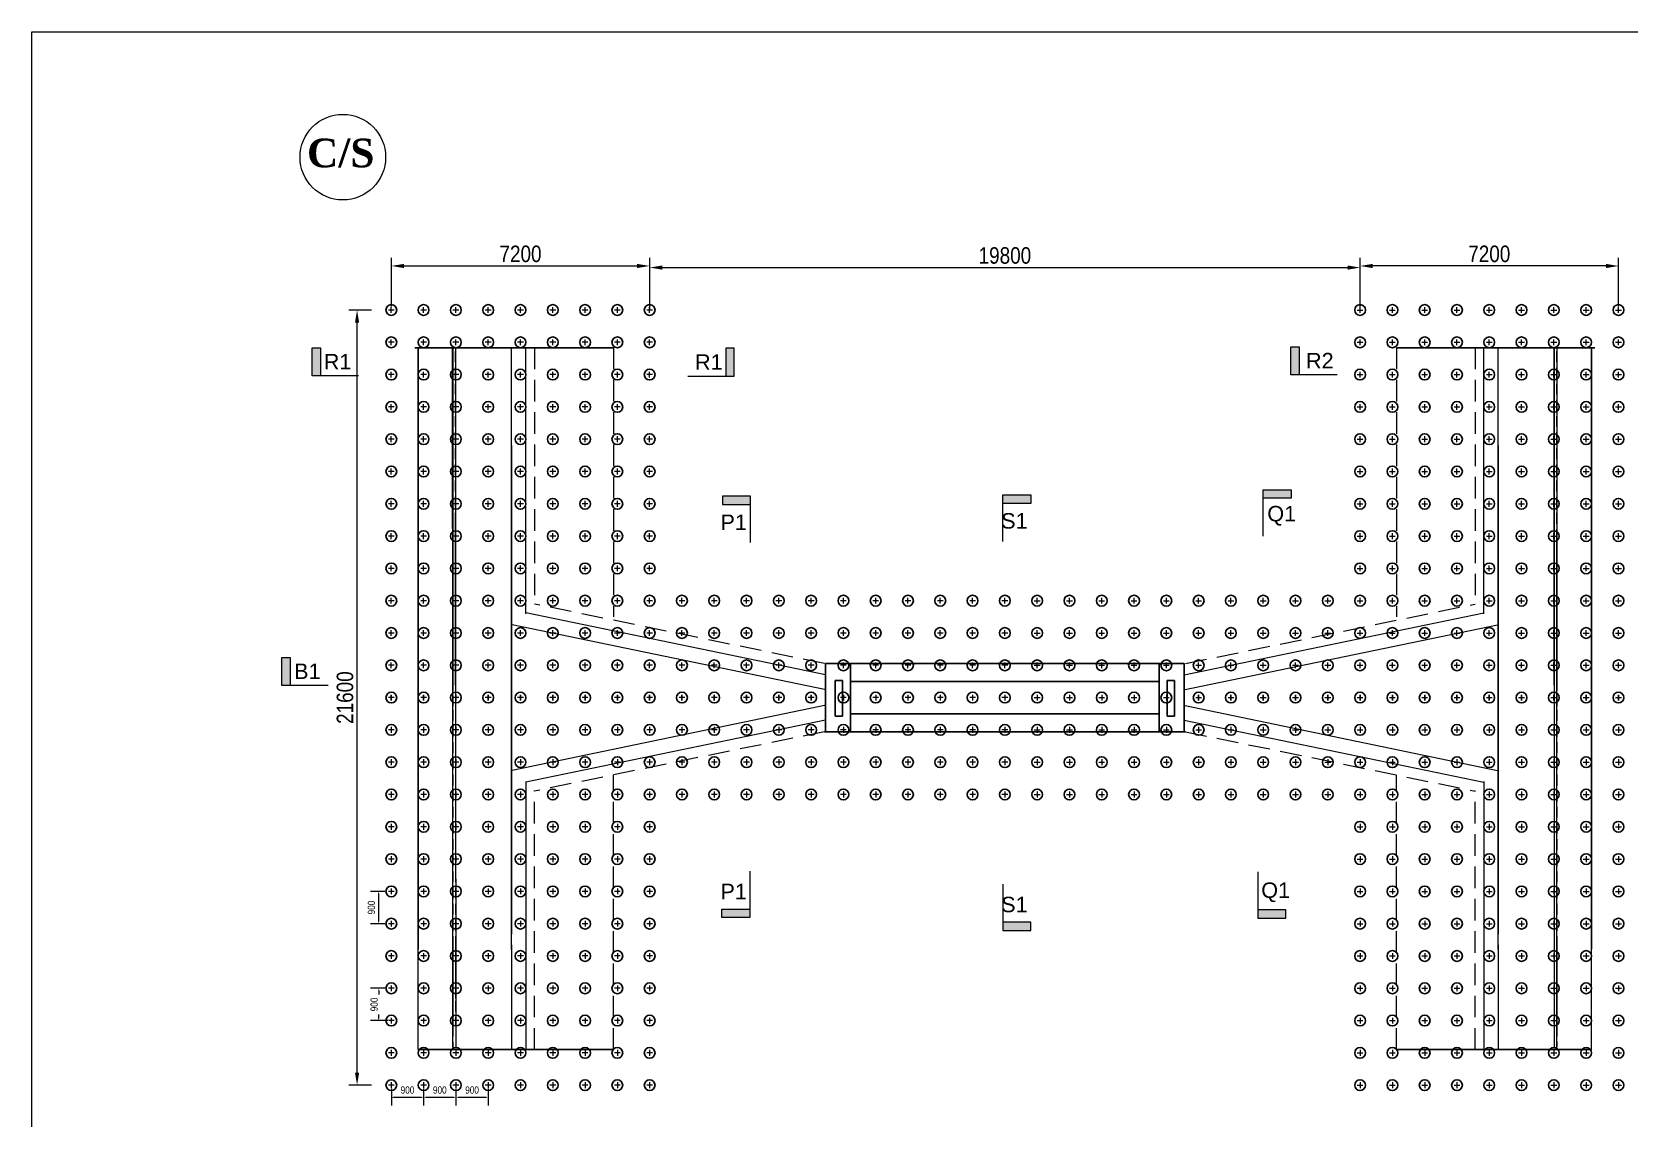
# Model space of a CAD drawing. Header units: inches. Extents: x -1277702 to 350617, y -622745 to 1282697.
# Drawn here: x -624395 to -579883, y 907824 to 938088 of the extents above; entities that cross this region are included whole.
import ezdxf

# ---------------------------------------------------------------- set-up
doc = ezdxf.new("R2010")
doc.units = ezdxf.units.IN
doc.header["$LTSCALE"] = 600
doc.header["$MEASUREMENT"] = 0
doc.linetypes.add('DASHED', pattern=[0.75, 0.5, -0.25])
doc.linetypes.add('DASHED2', pattern=[0.375, 0.25, -0.125])
for name, color, linetype, lineweight in [('DIM', 140, 'Continuous', 15), ('DIMENSION', 3, 'Continuous', 15), ('LINE', 7, 'Continuous', 20), ('line2', 3, 'Continuous', 30), ('slop', 8, 'Continuous', 9)]:
    doc.layers.add(name, color=color, linetype=linetype, lineweight=lineweight)
doc.layers.add('P1', color=7, linetype='Continuous')
doc.styles.add('1-2', font='arial.ttf')
doc.styles.add('dimText', font='ARIALN.TTF')
doc.dimstyles.new('dim_230', dxfattribs={"dimtxt": 460, "dimasz": 460, "dimexe": 230, "dimexo": 100, "dimgap": 100, "dimtad": 1, "dimdec": 0, "dimzin": 0, "dimdsep": 46, "dimtxsty": 'dimText', "dimcen": 0.09, "dimclrd": 256, "dimclre": 256, "dimclrt": 7, "dimadec": 0, "dimazin": 0, "dimtfac": 1, "dimtdec": 0, "dimtofl": 0, "dimtmove": 0, "dimatfit": 3, "dimfxl": 1, "dimtolj": 1, "dimtzin": 0, "dimlwd": -1, "dimlwe": -1, "dimarcsym": 0})

# ---------------------------------------------------------------- blocks, each defined once
blk = doc.blocks.new('K')
at = {"layer": 'DIM', "ltscale": 50}
for points in [[(311304, -378343), (311142, -378343)], [(311223, -378424), (311223, -378262)]]:
    blk.add_lwpolyline(points, dxfattribs=at)
at = {"layer": 'P1', "ltscale": 50}
blk.add_circle((311223, -378343), 150, dxfattribs=at)
blk = doc.blocks.new('*D41')
at = {"layer": 'DEFPOINTS', "color": 0, "ltscale": 500}
for p in [(-614379, 908740), (-613479, 908740), (-613479, 908402)]:
    blk.add_point(p, dxfattribs=at)
at = {"layer": 'DIM', "ltscale": 500}
for p, q in [((-614379, 908640), (-614379, 908172)), ((-613479, 908640), (-613479, 908172))]:
    blk.add_line(p, q, dxfattribs=at)
at = {"layer": 'DIM', "color": 7, "ltscale": 500}
blk.add_line((-614319, 908402), (-613539, 908402), dxfattribs=at)
for points in [[(-614319, 908412), (-614319, 908392), (-614379, 908402)], [(-613539, 908412), (-613539, 908392), (-613479, 908402)]]:
    blk.add_solid(points, dxfattribs=at)
at = {"layer": 'DIM', "color": 7, "ltscale": 500, "insert": (-613929, 908604), "char_height": 200, "attachment_point": 5, "style": 'dimText'}
blk.add_mtext('\\A1;900', dxfattribs=at)
blk = doc.blocks.new('*D42')
at = {"layer": 'DEFPOINTS', "color": 0, "ltscale": 500}
for p in [(-613479, 908740), (-612579, 908740), (-612579, 908402)]:
    blk.add_point(p, dxfattribs=at)
at = {"layer": 'DIM', "ltscale": 500}
for p, q in [((-613479, 908640), (-613479, 908172)), ((-612579, 908640), (-612579, 908172))]:
    blk.add_line(p, q, dxfattribs=at)
at = {"layer": 'DIM', "color": 7, "ltscale": 500}
blk.add_line((-613419, 908402), (-612639, 908402), dxfattribs=at)
for points in [[(-613419, 908412), (-613419, 908392), (-613479, 908402)], [(-612639, 908412), (-612639, 908392), (-612579, 908402)]]:
    blk.add_solid(points, dxfattribs=at)
at = {"layer": 'DIM', "color": 7, "ltscale": 500, "insert": (-613029, 908604), "char_height": 200, "attachment_point": 5, "style": 'dimText'}
blk.add_mtext('\\A1;900', dxfattribs=at)
blk = doc.blocks.new('*D43')
at = {"layer": 'DEFPOINTS', "color": 0, "ltscale": 500}
for p in [(-612579, 908740), (-611679, 908740), (-611679, 908402)]:
    blk.add_point(p, dxfattribs=at)
at = {"layer": 'DIM', "ltscale": 500}
for p, q in [((-612579, 908640), (-612579, 908172)), ((-611679, 908640), (-611679, 908172))]:
    blk.add_line(p, q, dxfattribs=at)
at = {"layer": 'DIM', "color": 7, "ltscale": 500}
blk.add_line((-612519, 908402), (-611739, 908402), dxfattribs=at)
for points in [[(-612519, 908412), (-612519, 908392), (-612579, 908402)], [(-611739, 908412), (-611739, 908392), (-611679, 908402)]]:
    blk.add_solid(points, dxfattribs=at)
at = {"layer": 'DIM', "color": 7, "ltscale": 500, "insert": (-612129, 908604), "char_height": 200, "attachment_point": 5, "style": 'dimText'}
blk.add_mtext('\\A1;900', dxfattribs=at)
blk = doc.blocks.new('*D44')
at = {"layer": 'DEFPOINTS', "color": 0, "ltscale": 500}
for p in [(-614731, 911440), (-614460, 911440), (-614379, 910540)]:
    blk.add_point(p, dxfattribs=at)
at = {"layer": 'DIM', "ltscale": 500}
for p, q in [((-614560, 911440), (-614961, 911440)), ((-614479, 910540), (-614961, 910540))]:
    blk.add_line(p, q, dxfattribs=at)
at = {"layer": 'DIM', "color": 7, "ltscale": 500}
for p, q in [((-614731, 911380), (-614731, 911271)), ((-614731, 910600), (-614731, 910709))]:
    blk.add_line(p, q, dxfattribs=at)
for points in [[(-614741, 911380), (-614721, 911380), (-614731, 911440)], [(-614741, 910600), (-614721, 910600), (-614731, 910540)]]:
    blk.add_solid(points, dxfattribs=at)
at = {"layer": 'DIM', "color": 7, "ltscale": 500, "insert": (-614857, 910990), "char_height": 200, "attachment_point": 5, "rotation": 90, "style": 'dimText'}
blk.add_mtext('\\A1;900', dxfattribs=at)
blk = doc.blocks.new('*D45')
at = {"layer": 'DEFPOINTS', "color": 0, "ltscale": 500}
for p in [(-614731, 914140), (-614460, 914140), (-614460, 913240)]:
    blk.add_point(p, dxfattribs=at)
at = {"layer": 'DIM', "ltscale": 500}
for p, q in [((-614560, 914140), (-614961, 914140)), ((-614560, 913240), (-614961, 913240))]:
    blk.add_line(p, q, dxfattribs=at)
at = {"layer": 'DIM', "color": 7, "ltscale": 500}
blk.add_line((-614731, 913300), (-614731, 914080), dxfattribs=at)
for points in [[(-614741, 914080), (-614721, 914080), (-614731, 914140)], [(-614741, 913300), (-614721, 913300), (-614731, 913240)]]:
    blk.add_solid(points, dxfattribs=at)
at = {"layer": 'DIM', "color": 7, "ltscale": 500, "insert": (-614934, 913690), "char_height": 200, "attachment_point": 5, "rotation": 90, "style": 'dimText'}
blk.add_mtext('\\A1;900', dxfattribs=at)
blk = doc.blocks.new('*D46')
at = {"layer": 'DEFPOINTS', "color": 0, "ltscale": 500}
for p in [(-607179, 931567), (-614379, 930340), (-607179, 930259)]:
    blk.add_point(p, dxfattribs=at)
at = {"layer": 'DIM', "ltscale": 500}
for p, q in [((-614379, 930440), (-614379, 931797)), ((-607179, 930359), (-607179, 931797)), ((-614029, 931567), (-607529, 931567))]:
    blk.add_line(p, q, dxfattribs=at)
for points in [[(-614029, 931625), (-614029, 931509), (-614379, 931567)], [(-607529, 931625), (-607529, 931509), (-607179, 931567)]]:
    blk.add_solid(points, dxfattribs=at)
at = {"layer": 'DIM', "color": 7, "ltscale": 500, "insert": (-610779, 931902), "char_height": 460, "attachment_point": 5, "style": 'dimText'}
blk.add_mtext('\\A1;7200', dxfattribs=at)
blk = doc.blocks.new('*D47')
at = {"layer": 'DEFPOINTS', "color": 0, "ltscale": 500}
for p in [(-587379, 931522), (-607179, 930943), (-587379, 930259)]:
    blk.add_point(p, dxfattribs=at)
at = {"layer": 'DIM', "ltscale": 500}
for p, q in [((-607179, 931043), (-607179, 931752)), ((-587379, 930359), (-587379, 931752)), ((-606829, 931522), (-587729, 931522))]:
    blk.add_line(p, q, dxfattribs=at)
for points in [[(-606829, 931581), (-606829, 931464), (-607179, 931522)], [(-587729, 931581), (-587729, 931464), (-587379, 931522)]]:
    blk.add_solid(points, dxfattribs=at)
at = {"layer": 'DIM', "color": 7, "ltscale": 500, "insert": (-597279, 931857), "char_height": 460, "attachment_point": 5, "style": 'dimText'}
blk.add_mtext('\\A1;19800', dxfattribs=at)
blk = doc.blocks.new('*D48')
at = {"layer": 'DEFPOINTS', "color": 0, "ltscale": 500}
for p in [(-587379, 931567), (-580179, 930340), (-587379, 930259)]:
    blk.add_point(p, dxfattribs=at)
at = {"layer": 'DIM', "ltscale": 500}
for p, q in [((-587379, 930359), (-587379, 931797)), ((-580179, 930440), (-580179, 931797)), ((-580529, 931567), (-587029, 931567))]:
    blk.add_line(p, q, dxfattribs=at)
for points in [[(-587029, 931625), (-587029, 931509), (-587379, 931567)], [(-580529, 931625), (-580529, 931509), (-580179, 931567)]]:
    blk.add_solid(points, dxfattribs=at)
at = {"layer": 'DIM', "color": 7, "ltscale": 500, "insert": (-583779, 931902), "char_height": 460, "attachment_point": 5, "style": 'dimText'}
blk.add_mtext('\\A1;7200', dxfattribs=at)
blk = doc.blocks.new('*D49')
at = {"layer": 'DEFPOINTS', "color": 0, "ltscale": 500}
for p in [(-615334, 930340), (-614834, 930340), (-614834, 908740)]:
    blk.add_point(p, dxfattribs=at)
at = {"layer": 'DIM', "ltscale": 500}
for p, q in [((-614934, 930340), (-615564, 930340)), ((-615334, 909090), (-615334, 929990)), ((-614934, 908740), (-615564, 908740))]:
    blk.add_line(p, q, dxfattribs=at)
for points in [[(-615392, 929990), (-615276, 929990), (-615334, 930340)], [(-615392, 909090), (-615276, 909090), (-615334, 908740)]]:
    blk.add_solid(points, dxfattribs=at)
at = {"layer": 'DIM', "color": 7, "ltscale": 500, "insert": (-615669, 919540), "char_height": 460, "attachment_point": 5, "rotation": 90, "style": 'dimText'}
blk.add_mtext('\\A1;21600', dxfattribs=at)
blk = doc.blocks.new('T')
at = {"layer": 'DIM'}
h = blk.add_hatch(color=6, dxfattribs=at)
h.dxf.hatch_style = 1
h.paths.add_polyline_path([(-137, 0), (157, 0), (157, 975), (-137, 975)])
at = {"layer": 'DIMENSION', "color": 0, "lineweight": 13, "ltscale": 2}
for p, q in [((-137, 0), (-137, 975)), ((-137, 975), (157, 975)), ((157, 975), (157, 0)), ((1481, 0), (-137, 0))]:
    blk.add_line(p, q, dxfattribs=at)

msp = doc.modelspace()

# ---------------------------------------------------------------- linework, layer by layer
at = {"color": 7}
for p, q in [((-611029.3614, 929289.81095), (-613724.62479, 929289.81095)), ((-613629.12162, 929289.81095), (-613629.12162, 917626.64957)), ((-613629.12162, 929289.81095), (-613629.12162, 917626.64957)), ((-611029.90436, 929289.81095), (-608190.03837, 929289.81095)), ((-583529.06387, 929289.81095), (-586368.92987, 929289.81095)), ((-583529.06387, 929289.81095), (-586368.92987, 929289.81095)), ((-583529.60683, 929289.81095), (-580834.34345, 929289.81095)), ((-583529.60683, 929289.81095), (-580834.34345, 929289.81095)), ((-580929.84662, 929289.81095), (-580929.84662, 917626.64957)), ((-580929.84662, 929289.81095), (-580929.84662, 917626.64957)), ((-613629.12162, 912527.33332), (-613629.12162, 921452.96298)), ((-580929.84662, 912527.33332), (-580929.84662, 921452.96298)), ((-601579.48412, 920489.80628), (-602279.48412, 920489.80628)), ((-601579.48412, 920489.80628), (-592979.48412, 920489.80628)), ((-601579.48412, 920489.80628), (-601579.48412, 918589.80628)), ((-592979.48412, 920489.80628), (-592979.48412, 918589.80628)), ((-592979.48412, 920489.80628), (-592279.48412, 920489.80628)), ((-601579.48412, 919989.80628), (-592979.48412, 919989.80628)), ((-601579.48412, 919089.80628), (-592979.48412, 919089.80628)), ((-601579.48412, 918589.80628), (-602309.25966, 918589.80628)), ((-601579.48412, 918589.80628), (-592979.48412, 918589.80628)), ((-592979.48412, 918589.80628), (-592249.70858, 918589.80628)), ((-613629.12162, 909731.68714), (-608216.98957, 909731.68714)), ((-580929.84662, 909731.68714), (-586341.97867, 909731.68714))]:
    msp.add_line(p, q, dxfattribs=at)
at = {"color": 0}
for p, q in [((-602279.48412, 920489.80628), (-602279.48412, 919194.8881)), ((-592279.48412, 920489.80628), (-592279.48412, 919194.8881)), ((-602279.48412, 919194.8881), (-602279.48412, 918589.80628)), ((-592279.48412, 919194.8881), (-592279.48412, 918589.80628)), ((-602279.48412, 918589.80628), (-601579.48412, 918589.80628)), ((-592279.48412, 918589.80628), (-592979.48412, 918589.80628))]:
    msp.add_line(p, q, dxfattribs=at)
at = {"color": 7}
for points in [[(-602005.38586, 919025.14342), (-601805.38586, 919025.14342), (-601805.38586, 920015.23236), (-602005.38586, 920015.23236)], [(-592553.58238, 919025.14342), (-592753.58238, 919025.14342), (-592753.58238, 920015.23236), (-592553.58238, 920015.23236)]]:
    msp.add_lwpolyline(points, close=True, dxfattribs=at)
at = {"layer": 'LINE', "linetype": 'DASHED', "ltscale": 5}
for p, q in [((-613629.12162, 929289.81095), (-613629.12162, 921489.80628)), ((-580929.84662, 929289.81095), (-580929.84662, 921489.80628))]:
    msp.add_line(p, q, dxfattribs=at)
at = {"layer": 'LINE', "linetype": 'DASHED2', "ltscale": 2}
for p, q in [((-612666.52752, 919884.72445), (-612666.52752, 929289.81095)), ((-612666.52752, 919884.72445), (-612666.52752, 929289.81095)), ((-612586.52752, 919884.72445), (-612586.52752, 929289.81095)), ((-612586.52752, 919884.72445), (-612586.52752, 929289.81095)), ((-581972.44072, 919884.72445), (-581972.44072, 929289.81095)), ((-581972.44072, 919884.72445), (-581972.44072, 929289.81095)), ((-581892.44072, 919884.72445), (-581892.44072, 929289.81095)), ((-581892.44072, 919884.72445), (-581892.44072, 929289.81095)), ((-612666.52752, 927689.80628), (-612666.52752, 919194.8881)), ((-612586.52752, 927689.80628), (-612586.52752, 919194.8881)), ((-581972.44072, 927689.80628), (-581972.44072, 919194.8881)), ((-581972.44072, 927689.80628), (-581972.44072, 919194.8881)), ((-581892.44072, 927689.80628), (-581892.44072, 919194.8881)), ((-581892.44072, 927689.80628), (-581892.44072, 919194.8881)), ((-612666.52752, 919194.8881), (-612666.52752, 910403.67443)), ((-612586.52752, 919194.8881), (-612586.52752, 910403.67443)), ((-581972.44072, 919194.8881), (-581972.44072, 910403.67443)), ((-581892.44072, 919194.8881), (-581892.44072, 910403.67443)), ((-612666.52752, 912649.02873), (-612666.52752, 909789.80193)), ((-612586.52752, 912649.02873), (-612585.81306, 909789.80191)), ((-581972.44072, 912649.02873), (-581973.15518, 909789.80191)), ((-581972.44072, 912649.02873), (-581973.15518, 909789.80191)), ((-581892.44072, 912649.02873), (-581892.44072, 909789.80193)), ((-581892.44072, 912649.02873), (-581892.44072, 909789.80193))]:
    msp.add_line(p, q, dxfattribs=at)
at = {"layer": 'LINE', "ltscale": 2}
for p, q in [((-611028.35464, 912516.74891), (-611029.3614, 929289.81095)), ((-610629.12162, 926484.36022), (-610629.12162, 929289.81095)), ((-610629.12162, 921878.62304), (-610629.12162, 929033.19501)), ((-583929.84662, 926484.36022), (-583929.84662, 929289.81095)), ((-583929.84662, 921878.62304), (-583929.84662, 929033.19501)), ((-583929.84662, 921878.62304), (-583929.84662, 929033.19501)), ((-583530.6136, 912516.74891), (-583529.60683, 929289.81095)), ((-611028.35464, 926562.86364), (-611029.15388, 912952.51414)), ((-583530.6136, 926562.86364), (-583529.81436, 912952.51414)), ((-611029.12162, 925818.12884), (-611029.15414, 925818.13863)), ((-611029.12162, 925818.12884), (-611029.15414, 925818.13863)), ((-583529.84662, 925818.12884), (-583529.81409, 925818.13863)), ((-583529.84662, 925818.12884), (-583529.81409, 925818.13863)), ((-583529.84662, 925818.12884), (-583529.81409, 925818.13863)), ((-602279.48412, 920171.75499), (-610629.12162, 921899.31326)), ((-592279.48412, 920171.75499), (-583929.84662, 921899.31326)), ((-602259.15158, 919752.64086), (-611008.19254, 921569.49526)), ((-592299.81666, 919752.64086), (-583550.77569, 921569.49526)), ((-602259.15158, 919326.97169), (-611008.19254, 917510.11729)), ((-592299.81666, 919326.97169), (-583550.77569, 917510.11729)), ((-602279.48412, 918907.85757), (-610629.12162, 917180.29929)), ((-592279.48412, 918907.85757), (-583929.84662, 917180.29929)), ((-613629.12162, 909731.68714), (-613629.12162, 917589.80628)), ((-580929.84662, 909731.68714), (-580929.84662, 917589.80628)), ((-610629.12162, 917200.98951), (-610629.12162, 910046.41754)), ((-583929.84662, 917200.98951), (-583929.84662, 910046.41754)), ((-611029.12162, 913261.48372), (-611029.15414, 913261.47392)), ((-583529.84662, 913261.48372), (-583529.81409, 913261.47392)), ((-583529.84662, 913261.48372), (-583529.81409, 913261.47392)), ((-611029.12162, 912649.02873), (-611025.81286, 909731.68714)), ((-611029.12162, 912649.02873), (-611025.81286, 909731.68714)), ((-610629.12162, 912595.25233), (-610629.12162, 909731.68714)), ((-583929.84662, 912595.25233), (-583929.84662, 909731.68714)), ((-583929.84662, 912595.25233), (-583929.84662, 909731.68714)), ((-583529.84662, 912649.02873), (-583533.15537, 909731.68714)), ((-583529.84662, 912649.02873), (-583533.15537, 909731.68714)), ((-583529.84662, 912649.02873), (-583533.15537, 909731.68714)), ((-583529.84662, 912649.02873), (-583533.15537, 909731.68714))]:
    msp.add_line(p, q, dxfattribs=at)
at = {"layer": 'LINE', "linetype": 'DASHED', "ltscale": 2}
for p, q in [((-610390.03837, 929289.81095), (-610390.03837, 922125.91775)), ((-608190.03837, 929289.81095), (-608190.03837, 921786.05302)), ((-586368.92987, 929289.81095), (-586368.92987, 921786.05302)), ((-584168.92987, 929289.81095), (-584168.92987, 922125.91775)), ((-611029.12162, 926127.0877), (-611029.16871, 926127.10333)), ((-611029.12162, 926127.0877), (-611029.16871, 926127.10333)), ((-583529.84662, 926127.0877), (-583529.79952, 926127.10333)), ((-583529.84662, 926127.0877), (-583529.79952, 926127.10333)), ((-583529.84662, 926127.0877), (-583529.79952, 926127.10333)), ((-602309.25966, 920489.80628), (-610390.03837, 922146.4184)), ((-592249.70858, 920489.80628), (-584168.92987, 922146.4184)), ((-602309.25966, 918589.80628), (-610390.03837, 916933.19415)), ((-592249.70858, 918589.80628), (-584168.92987, 916933.19415)), ((-610390.03837, 909731.68714), (-610390.03837, 916953.6948)), ((-608190.03837, 909731.68714), (-608190.03837, 917384.20844)), ((-586368.92987, 909731.68714), (-586368.92987, 917384.20844)), ((-584168.92987, 909731.68714), (-584168.92987, 916953.6948)), ((-611029.12162, 912952.52485), (-611029.16871, 912952.50922)), ((-583529.84662, 912952.52485), (-583529.79952, 912952.50922)), ((-583529.84662, 912952.52485), (-583529.79952, 912952.50922))]:
    msp.add_line(p, q, dxfattribs=at)
at = {"layer": 'LINE', "color": 0, "ltscale": 2}
for p, q in [((-602279.48412, 918589.80628), (-601729.48412, 918589.68784)), ((-592279.48412, 918589.80628), (-592829.48412, 918589.68784))]:
    msp.add_line(p, q, dxfattribs=at)
at = {"layer": 'LINE'}
msp.add_lwpolyline([(-557282.31413, 890629.09352), (-624395.49718, 890629.09352), (-624395.49718, 938087.70154), (-557282.31413, 938087.70154)], close=True, dxfattribs=at)
at = {"layer": 'LINE', "ltscale": 2}
for points in [[(-612666.52752, 919194.8881), (-612670.86582, 929289.81095)], [(-612666.52752, 929289.81095), (-612666.52752, 919884.72445)], [(-612666.52752, 929289.81095), (-612666.52752, 919884.72445)], [(-612586.52752, 929289.81095), (-612586.52752, 919194.8881)], [(-612586.52752, 919884.72445), (-612585.23944, 929289.81095)], [(-612586.52752, 919884.72445), (-612585.18141, 929289.81095)], [(-581972.44072, 919884.72445), (-581973.78683, 929289.81095)], [(-581972.44072, 919884.72445), (-581973.72879, 929289.81095)], [(-581972.44072, 929289.81095), (-581972.44072, 919194.8881)], [(-581892.44072, 919194.8881), (-581888.10242, 929289.81095)], [(-581892.44072, 929289.81095), (-581892.44072, 919884.72445)], [(-581892.44072, 929289.81095), (-581892.44072, 919884.72445)], [(-612666.52752, 909789.80193), (-612666.52752, 919194.8881)], [(-612586.52752, 919194.8881), (-612585.18141, 909789.80191)], [(-581972.44072, 919194.8881), (-581973.78683, 909789.80191)], [(-581892.44072, 909789.80193), (-581892.44072, 919194.8881)]]:
    msp.add_lwpolyline(points, dxfattribs=at)
at = {"layer": 'slop'}
msp.add_circle((-615730.8107, 934599.07863), 1192.45695, dxfattribs=at)

# ---------------------------------------------------------------- block references
at = {"color": 2, "linetype": 'DASHED'}
for p in [(-925602.49983, 1308682.6081), (-924702.49983, 1308682.6081), (-923802.49983, 1308682.6081), (-922902.49983, 1308682.6081), (-922002.49983, 1308682.6081), (-921102.49983, 1308682.6081), (-920202.49983, 1308682.6081), (-919302.49983, 1308682.6081), (-918402.49983, 1308682.6081), (-925602.49983, 1307782.6081), (-925602.49983, 1307782.6081), (-924702.49983, 1307782.6081), (-924702.49983, 1307782.6081), (-923802.49983, 1307782.6081), (-923802.49983, 1307782.6081), (-922902.49983, 1307782.6081), (-922902.49983, 1307782.6081), (-922002.49983, 1307782.6081), (-922002.49983, 1307782.6081), (-921102.49983, 1307782.6081), (-921102.49983, 1307782.6081), (-920202.49983, 1307782.6081), (-920202.49983, 1307782.6081), (-919302.49983, 1307782.6081), (-919302.49983, 1307782.6081), (-918402.49983, 1307782.6081), (-918402.49983, 1307782.6081), (-925602.49983, 1306882.6081), (-925602.49983, 1306882.6081), (-924702.49983, 1306882.6081), (-924702.49983, 1306882.6081), (-923802.49983, 1306882.6081), (-923802.49983, 1306882.6081), (-922902.49983, 1306882.6081), (-922902.49983, 1306882.6081), (-922002.49983, 1306882.6081), (-922002.49983, 1306882.6081), (-921102.49983, 1306882.6081), (-921102.49983, 1306882.6081), (-920202.49983, 1306882.6081), (-920202.49983, 1306882.6081), (-919302.49983, 1306882.6081), (-919302.49983, 1306882.6081), (-918402.49983, 1306882.6081), (-918402.49983, 1306882.6081), (-925602.49983, 1305982.6081), (-925602.49983, 1305982.6081), (-924702.49983, 1305982.6081), (-924702.49983, 1305982.6081), (-923802.49983, 1305982.6081), (-923802.49983, 1305982.6081), (-922902.49983, 1305982.6081), (-922902.49983, 1305982.6081), (-922002.49983, 1305982.6081), (-922002.49983, 1305982.6081), (-921102.49983, 1305982.6081), (-921102.49983, 1305982.6081), (-920202.49983, 1305982.6081), (-920202.49983, 1305982.6081), (-919302.49983, 1305982.6081), (-919302.49983, 1305982.6081), (-918402.49983, 1305982.6081), (-918402.49983, 1305982.6081), (-925602.49983, 1305082.6081), (-925602.49983, 1305082.6081), (-924702.49983, 1305082.6081), (-924702.49983, 1305082.6081), (-923802.49983, 1305082.6081), (-923802.49983, 1305082.6081), (-922902.49983, 1305082.6081), (-922902.49983, 1305082.6081), (-922002.49983, 1305082.6081), (-922002.49983, 1305082.6081), (-921102.49983, 1305082.6081), (-921102.49983, 1305082.6081), (-920202.49983, 1305082.6081), (-920202.49983, 1305082.6081), (-919302.49983, 1305082.6081), (-919302.49983, 1305082.6081), (-918402.49983, 1305082.6081), (-918402.49983, 1305082.6081), (-925602.49983, 1304182.6081), (-925602.49983, 1304182.6081), (-924702.49983, 1304182.6081), (-924702.49983, 1304182.6081), (-923802.49983, 1304182.6081), (-923802.49983, 1304182.6081), (-922902.49983, 1304182.6081), (-922902.49983, 1304182.6081), (-922002.49983, 1304182.6081), (-922002.49983, 1304182.6081), (-921102.49983, 1304182.6081), (-921102.49983, 1304182.6081), (-920202.49983, 1304182.6081), (-920202.49983, 1304182.6081), (-919302.49983, 1304182.6081), (-919302.49983, 1304182.6081), (-918402.49983, 1304182.6081), (-918402.49983, 1304182.6081), (-925602.49983, 1303282.6081), (-925602.49983, 1303282.6081), (-924702.49983, 1303282.6081), (-924702.49983, 1303282.6081), (-923802.49983, 1303282.6081), (-923802.49983, 1303282.6081), (-922902.49983, 1303282.6081), (-922902.49983, 1303282.6081), (-922002.49983, 1303282.6081), (-922002.49983, 1303282.6081), (-921102.49983, 1303282.6081), (-921102.49983, 1303282.6081), (-920202.49983, 1303282.6081), (-920202.49983, 1303282.6081), (-919302.49983, 1303282.6081), (-919302.49983, 1303282.6081), (-918402.49983, 1303282.6081), (-918402.49983, 1303282.6081), (-925602.49983, 1302382.6081), (-925602.49983, 1302382.6081), (-924702.49983, 1302382.6081), (-924702.49983, 1302382.6081), (-923802.49983, 1302382.6081), (-923802.49983, 1302382.6081), (-922902.49983, 1302382.6081), (-922902.49983, 1302382.6081), (-922002.49983, 1302382.6081), (-922002.49983, 1302382.6081), (-921102.49983, 1302382.6081), (-921102.49983, 1302382.6081), (-920202.49983, 1302382.6081), (-920202.49983, 1302382.6081), (-919302.49983, 1302382.6081), (-919302.49983, 1302382.6081), (-918402.49983, 1302382.6081), (-918402.49983, 1302382.6081), (-925602.49983, 1301482.6081), (-925602.49983, 1301482.6081), (-924702.49983, 1301482.6081), (-924702.49983, 1301482.6081), (-923802.49983, 1301482.6081), (-923802.49983, 1301482.6081), (-922902.49983, 1301482.6081), (-922902.49983, 1301482.6081), (-922002.49983, 1301482.6081), (-922002.49983, 1301482.6081), (-921102.49983, 1301482.6081), (-921102.49983, 1301482.6081), (-920202.49983, 1301482.6081), (-920202.49983, 1301482.6081), (-919302.49983, 1301482.6081), (-919302.49983, 1301482.6081), (-918402.49983, 1301482.6081), (-918402.49983, 1301482.6081), (-925602.49983, 1300582.6081), (-924702.49983, 1300582.6081), (-923802.49983, 1300582.6081), (-922902.49983, 1300582.6081), (-922002.49983, 1300582.6081), (-921102.49983, 1300582.6081), (-920202.49983, 1300582.6081), (-919302.49983, 1300582.6081), (-918402.49983, 1300582.6081), (-917502.49983, 1300582.6081), (-916602.49983, 1300582.6081), (-915702.49983, 1300582.6081), (-914802.49983, 1300582.6081), (-913902.49983, 1300582.6081), (-913002.49983, 1300582.6081), (-912102.49983, 1300582.6081), (-911202.49983, 1300582.6081), (-910302.49983, 1300582.6081), (-909402.49983, 1300582.6081), (-908502.49983, 1300582.6081), (-925602.49983, 1299682.6081), (-924702.49983, 1299682.6081), (-923802.49983, 1299682.6081), (-922902.49983, 1299682.6081), (-922002.49983, 1299682.6081), (-921102.49983, 1299682.6081), (-920202.49983, 1299682.6081), (-919302.49983, 1299682.6081), (-918402.49983, 1299682.6081), (-917502.49983, 1299682.6081), (-917502.49983, 1299682.6081), (-916602.49983, 1299682.6081), (-916602.49983, 1299682.6081), (-915702.49983, 1299682.6081), (-915702.49983, 1299682.6081), (-914802.49983, 1299682.6081), (-914802.49983, 1299682.6081), (-913902.49983, 1299682.6081), (-913902.49983, 1299682.6081), (-913002.49983, 1299682.6081), (-912102.49983, 1299682.6081), (-911202.49983, 1299682.6081), (-910302.49983, 1299682.6081), (-909402.49983, 1299682.6081), (-908502.49983, 1299682.6081), (-925602.49983, 1298782.6081), (-924702.49983, 1298782.6081), (-923802.49983, 1298782.6081), (-922902.49983, 1298782.6081), (-922002.49983, 1298782.6081), (-921102.49983, 1298782.6081), (-920202.49983, 1298782.6081), (-919302.49983, 1298782.6081), (-918402.49983, 1298782.6081), (-917502.49983, 1298782.6081), (-917502.49983, 1298782.6081), (-916602.49983, 1298782.6081), (-916602.49983, 1298782.6081), (-915702.49983, 1298782.6081), (-915702.49983, 1298782.6081), (-914802.49983, 1298782.6081), (-914802.49983, 1298782.6081), (-913902.49983, 1298782.6081), (-913902.49983, 1298782.6081), (-913002.49983, 1298782.6081), (-912102.49983, 1298782.6081), (-911202.49983, 1298782.6081), (-910302.49983, 1298782.6081), (-909402.49983, 1298782.6081), (-908502.49983, 1298782.6081), (-925602.49983, 1297882.6081), (-924702.49983, 1297882.6081), (-923802.49983, 1297882.6081), (-922902.49983, 1297882.6081), (-922002.49983, 1297882.6081), (-921102.49983, 1297882.6081), (-920202.49983, 1297882.6081), (-919302.49983, 1297882.6081), (-918402.49983, 1297882.6081), (-917502.49983, 1297882.6081), (-916602.49983, 1297882.6081), (-915702.49983, 1297882.6081), (-914802.49983, 1297882.6081), (-913902.49983, 1297882.6081)]:
    msp.add_blockref('K', p, dxfattribs=at)
at = {"color": 2, "linetype": 'DASHED', "xscale": -1}
for p in [(-276156.46841, 1308682.6081), (-275256.46841, 1308682.6081), (-274356.46841, 1308682.6081), (-273456.46841, 1308682.6081), (-272556.46841, 1308682.6081), (-271656.46841, 1308682.6081), (-270756.46841, 1308682.6081), (-269856.46841, 1308682.6081), (-268956.46841, 1308682.6081), (-276156.46841, 1307782.6081), (-276156.46841, 1307782.6081), (-275256.46841, 1307782.6081), (-275256.46841, 1307782.6081), (-274356.46841, 1307782.6081), (-274356.46841, 1307782.6081), (-273456.46841, 1307782.6081), (-273456.46841, 1307782.6081), (-272556.46841, 1307782.6081), (-272556.46841, 1307782.6081), (-271656.46841, 1307782.6081), (-271656.46841, 1307782.6081), (-270756.46841, 1307782.6081), (-270756.46841, 1307782.6081), (-269856.46841, 1307782.6081), (-269856.46841, 1307782.6081), (-268956.46841, 1307782.6081), (-268956.46841, 1307782.6081), (-276156.46841, 1306882.6081), (-276156.46841, 1306882.6081), (-275256.46841, 1306882.6081), (-275256.46841, 1306882.6081), (-274356.46841, 1306882.6081), (-274356.46841, 1306882.6081), (-273456.46841, 1306882.6081), (-273456.46841, 1306882.6081), (-272556.46841, 1306882.6081), (-272556.46841, 1306882.6081), (-271656.46841, 1306882.6081), (-271656.46841, 1306882.6081), (-270756.46841, 1306882.6081), (-270756.46841, 1306882.6081), (-269856.46841, 1306882.6081), (-269856.46841, 1306882.6081), (-268956.46841, 1306882.6081), (-268956.46841, 1306882.6081), (-276156.46841, 1305982.6081), (-276156.46841, 1305982.6081), (-275256.46841, 1305982.6081), (-275256.46841, 1305982.6081), (-274356.46841, 1305982.6081), (-274356.46841, 1305982.6081), (-273456.46841, 1305982.6081), (-273456.46841, 1305982.6081), (-272556.46841, 1305982.6081), (-272556.46841, 1305982.6081), (-271656.46841, 1305982.6081), (-271656.46841, 1305982.6081), (-270756.46841, 1305982.6081), (-270756.46841, 1305982.6081), (-269856.46841, 1305982.6081), (-269856.46841, 1305982.6081), (-268956.46841, 1305982.6081), (-268956.46841, 1305982.6081), (-276156.46841, 1305082.6081), (-276156.46841, 1305082.6081), (-275256.46841, 1305082.6081), (-275256.46841, 1305082.6081), (-274356.46841, 1305082.6081), (-274356.46841, 1305082.6081), (-273456.46841, 1305082.6081), (-273456.46841, 1305082.6081), (-272556.46841, 1305082.6081), (-272556.46841, 1305082.6081), (-271656.46841, 1305082.6081), (-271656.46841, 1305082.6081), (-270756.46841, 1305082.6081), (-270756.46841, 1305082.6081), (-269856.46841, 1305082.6081), (-269856.46841, 1305082.6081), (-268956.46841, 1305082.6081), (-268956.46841, 1305082.6081), (-276156.46841, 1304182.6081), (-276156.46841, 1304182.6081), (-275256.46841, 1304182.6081), (-275256.46841, 1304182.6081), (-274356.46841, 1304182.6081), (-274356.46841, 1304182.6081), (-273456.46841, 1304182.6081), (-273456.46841, 1304182.6081), (-272556.46841, 1304182.6081), (-272556.46841, 1304182.6081), (-271656.46841, 1304182.6081), (-271656.46841, 1304182.6081), (-270756.46841, 1304182.6081), (-270756.46841, 1304182.6081), (-269856.46841, 1304182.6081), (-269856.46841, 1304182.6081), (-268956.46841, 1304182.6081), (-268956.46841, 1304182.6081), (-276156.46841, 1303282.6081), (-276156.46841, 1303282.6081), (-275256.46841, 1303282.6081), (-275256.46841, 1303282.6081), (-274356.46841, 1303282.6081), (-274356.46841, 1303282.6081), (-273456.46841, 1303282.6081), (-273456.46841, 1303282.6081), (-272556.46841, 1303282.6081), (-272556.46841, 1303282.6081), (-271656.46841, 1303282.6081), (-271656.46841, 1303282.6081), (-270756.46841, 1303282.6081), (-270756.46841, 1303282.6081), (-269856.46841, 1303282.6081), (-269856.46841, 1303282.6081), (-268956.46841, 1303282.6081), (-268956.46841, 1303282.6081), (-276156.46841, 1302382.6081), (-276156.46841, 1302382.6081), (-275256.46841, 1302382.6081), (-275256.46841, 1302382.6081), (-274356.46841, 1302382.6081), (-274356.46841, 1302382.6081), (-273456.46841, 1302382.6081), (-273456.46841, 1302382.6081), (-272556.46841, 1302382.6081), (-272556.46841, 1302382.6081), (-271656.46841, 1302382.6081), (-271656.46841, 1302382.6081), (-270756.46841, 1302382.6081), (-270756.46841, 1302382.6081), (-269856.46841, 1302382.6081), (-269856.46841, 1302382.6081), (-268956.46841, 1302382.6081), (-268956.46841, 1302382.6081), (-276156.46841, 1301482.6081), (-276156.46841, 1301482.6081), (-275256.46841, 1301482.6081), (-275256.46841, 1301482.6081), (-274356.46841, 1301482.6081), (-274356.46841, 1301482.6081), (-273456.46841, 1301482.6081), (-273456.46841, 1301482.6081), (-272556.46841, 1301482.6081), (-272556.46841, 1301482.6081), (-271656.46841, 1301482.6081), (-271656.46841, 1301482.6081), (-270756.46841, 1301482.6081), (-270756.46841, 1301482.6081), (-269856.46841, 1301482.6081), (-269856.46841, 1301482.6081), (-268956.46841, 1301482.6081), (-268956.46841, 1301482.6081), (-285156.46841, 1300582.6081), (-284256.46841, 1300582.6081), (-283356.46841, 1300582.6081), (-282456.46841, 1300582.6081), (-281556.46841, 1300582.6081), (-280656.46841, 1300582.6081), (-279756.46841, 1300582.6081), (-278856.46841, 1300582.6081), (-277956.46841, 1300582.6081), (-277056.46841, 1300582.6081), (-276156.46841, 1300582.6081), (-275256.46841, 1300582.6081), (-274356.46841, 1300582.6081), (-273456.46841, 1300582.6081), (-272556.46841, 1300582.6081), (-271656.46841, 1300582.6081), (-270756.46841, 1300582.6081), (-269856.46841, 1300582.6081), (-268956.46841, 1300582.6081), (-285156.46841, 1299682.6081), (-284256.46841, 1299682.6081), (-283356.46841, 1299682.6081), (-282456.46841, 1299682.6081), (-281556.46841, 1299682.6081), (-280656.46841, 1299682.6081), (-280656.46841, 1299682.6081), (-279756.46841, 1299682.6081), (-279756.46841, 1299682.6081), (-278856.46841, 1299682.6081), (-278856.46841, 1299682.6081), (-277956.46841, 1299682.6081), (-277956.46841, 1299682.6081), (-277056.46841, 1299682.6081), (-277056.46841, 1299682.6081), (-276156.46841, 1299682.6081), (-275256.46841, 1299682.6081), (-274356.46841, 1299682.6081), (-273456.46841, 1299682.6081), (-272556.46841, 1299682.6081), (-271656.46841, 1299682.6081), (-270756.46841, 1299682.6081), (-269856.46841, 1299682.6081), (-268956.46841, 1299682.6081), (-285156.46841, 1298782.6081), (-284256.46841, 1298782.6081), (-283356.46841, 1298782.6081), (-282456.46841, 1298782.6081), (-281556.46841, 1298782.6081), (-280656.46841, 1298782.6081), (-280656.46841, 1298782.6081), (-279756.46841, 1298782.6081), (-279756.46841, 1298782.6081), (-278856.46841, 1298782.6081), (-278856.46841, 1298782.6081), (-277956.46841, 1298782.6081), (-277956.46841, 1298782.6081), (-277056.46841, 1298782.6081), (-277056.46841, 1298782.6081), (-276156.46841, 1298782.6081), (-275256.46841, 1298782.6081), (-274356.46841, 1298782.6081), (-273456.46841, 1298782.6081), (-272556.46841, 1298782.6081), (-271656.46841, 1298782.6081), (-270756.46841, 1298782.6081), (-269856.46841, 1298782.6081), (-268956.46841, 1298782.6081), (-280656.46841, 1297882.6081), (-279756.46841, 1297882.6081), (-278856.46841, 1297882.6081), (-277956.46841, 1297882.6081), (-277056.46841, 1297882.6081), (-276156.46841, 1297882.6081), (-275256.46841, 1297882.6081), (-274356.46841, 1297882.6081), (-273456.46841, 1297882.6081), (-272556.46841, 1297882.6081), (-271656.46841, 1297882.6081), (-270756.46841, 1297882.6081), (-269856.46841, 1297882.6081), (-268956.46841, 1297882.6081)]:
    msp.add_blockref('K', p, dxfattribs=at)
at = {"color": 2, "linetype": 'DASHED', "xscale": -1, "rotation": 180}
for p in [(-925602.49983, 541197.00445), (-924702.49983, 541197.00445), (-923802.49983, 541197.00445), (-922902.49983, 541197.00445), (-922002.49983, 541197.00445), (-921102.49983, 541197.00445), (-920202.49983, 541197.00445), (-919302.49983, 541197.00445), (-918402.49983, 541197.00445), (-917502.49983, 541197.00445), (-916602.49983, 541197.00445), (-915702.49983, 541197.00445), (-914802.49983, 541197.00445), (-913902.49983, 541197.00445), (-913002.49983, 541197.00445), (-912102.49983, 541197.00445), (-911202.49983, 541197.00445), (-910302.49983, 541197.00445), (-909402.49983, 541197.00445), (-908502.49983, 541197.00445), (-925602.49983, 540297.00445), (-924702.49983, 540297.00445), (-923802.49983, 540297.00445), (-922902.49983, 540297.00445), (-922002.49983, 540297.00445), (-921102.49983, 540297.00445), (-920202.49983, 540297.00445), (-919302.49983, 540297.00445), (-918402.49983, 540297.00445), (-917502.49983, 540297.00445), (-916602.49983, 540297.00445), (-915702.49983, 540297.00445), (-914802.49983, 540297.00445), (-913902.49983, 540297.00445), (-913002.49983, 540297.00445), (-912102.49983, 540297.00445), (-911202.49983, 540297.00445), (-910302.49983, 540297.00445), (-909402.49983, 540297.00445), (-908502.49983, 540297.00445), (-925602.49983, 539397.00445), (-924702.49983, 539397.00445), (-923802.49983, 539397.00445), (-922902.49983, 539397.00445), (-922002.49983, 539397.00445), (-921102.49983, 539397.00445), (-920202.49983, 539397.00445), (-919302.49983, 539397.00445), (-918402.49983, 539397.00445), (-917502.49983, 539397.00445), (-916602.49983, 539397.00445), (-915702.49983, 539397.00445), (-914802.49983, 539397.00445), (-913902.49983, 539397.00445), (-913002.49983, 539397.00445), (-912102.49983, 539397.00445), (-911202.49983, 539397.00445), (-910302.49983, 539397.00445), (-909402.49983, 539397.00445), (-908502.49983, 539397.00445), (-925602.49983, 538497.00445), (-924702.49983, 538497.00445), (-923802.49983, 538497.00445), (-922902.49983, 538497.00445), (-922002.49983, 538497.00445), (-921102.49983, 538497.00445), (-920202.49983, 538497.00445), (-919302.49983, 538497.00445), (-918402.49983, 538497.00445), (-917502.49983, 538497.00445), (-916602.49983, 538497.00445), (-915702.49983, 538497.00445), (-914802.49983, 538497.00445), (-913902.49983, 538497.00445), (-913002.49983, 538497.00445), (-912102.49983, 538497.00445), (-911202.49983, 538497.00445), (-910302.49983, 538497.00445), (-909402.49983, 538497.00445), (-908502.49983, 538497.00445), (-925602.49983, 537597.00445), (-925602.49983, 537597.00445), (-924702.49983, 537597.00445), (-924702.49983, 537597.00445), (-923802.49983, 537597.00445), (-923802.49983, 537597.00445), (-922902.49983, 537597.00445), (-922902.49983, 537597.00445), (-922002.49983, 537597.00445), (-922002.49983, 537597.00445), (-921102.49983, 537597.00445), (-921102.49983, 537597.00445), (-920202.49983, 537597.00445), (-920202.49983, 537597.00445), (-919302.49983, 537597.00445), (-919302.49983, 537597.00445), (-918402.49983, 537597.00445), (-918402.49983, 537597.00445), (-925602.49983, 536697.00445), (-925602.49983, 536697.00445), (-924702.49983, 536697.00445), (-924702.49983, 536697.00445), (-923802.49983, 536697.00445), (-923802.49983, 536697.00445), (-922902.49983, 536697.00445), (-922902.49983, 536697.00445), (-922002.49983, 536697.00445), (-922002.49983, 536697.00445), (-921102.49983, 536697.00445), (-921102.49983, 536697.00445), (-920202.49983, 536697.00445), (-920202.49983, 536697.00445), (-919302.49983, 536697.00445), (-919302.49983, 536697.00445), (-918402.49983, 536697.00445), (-918402.49983, 536697.00445), (-925602.49983, 535797.00445), (-925602.49983, 535797.00445), (-924702.49983, 535797.00445), (-924702.49983, 535797.00445), (-923802.49983, 535797.00445), (-923802.49983, 535797.00445), (-922902.49983, 535797.00445), (-922902.49983, 535797.00445), (-922002.49983, 535797.00445), (-922002.49983, 535797.00445), (-921102.49983, 535797.00445), (-921102.49983, 535797.00445), (-920202.49983, 535797.00445), (-920202.49983, 535797.00445), (-919302.49983, 535797.00445), (-919302.49983, 535797.00445), (-918402.49983, 535797.00445), (-918402.49983, 535797.00445), (-925602.49983, 534897.00445), (-925602.49983, 534897.00445), (-924702.49983, 534897.00445), (-924702.49983, 534897.00445), (-923802.49983, 534897.00445), (-923802.49983, 534897.00445), (-922902.49983, 534897.00445), (-922902.49983, 534897.00445), (-922002.49983, 534897.00445), (-922002.49983, 534897.00445), (-921102.49983, 534897.00445), (-921102.49983, 534897.00445), (-920202.49983, 534897.00445), (-920202.49983, 534897.00445), (-919302.49983, 534897.00445), (-919302.49983, 534897.00445), (-918402.49983, 534897.00445), (-918402.49983, 534897.00445), (-925602.49983, 533997.00445), (-925602.49983, 533997.00445), (-924702.49983, 533997.00445), (-924702.49983, 533997.00445), (-923802.49983, 533997.00445), (-923802.49983, 533997.00445), (-922902.49983, 533997.00445), (-922902.49983, 533997.00445), (-922002.49983, 533997.00445), (-922002.49983, 533997.00445), (-921102.49983, 533997.00445), (-921102.49983, 533997.00445), (-920202.49983, 533997.00445), (-920202.49983, 533997.00445), (-919302.49983, 533997.00445), (-919302.49983, 533997.00445), (-918402.49983, 533997.00445), (-918402.49983, 533997.00445), (-925602.49983, 533097.00445), (-925602.49983, 533097.00445), (-924702.49983, 533097.00445), (-924702.49983, 533097.00445), (-923802.49983, 533097.00445), (-923802.49983, 533097.00445), (-922902.49983, 533097.00445), (-922902.49983, 533097.00445), (-922002.49983, 533097.00445), (-922002.49983, 533097.00445), (-921102.49983, 533097.00445), (-921102.49983, 533097.00445), (-920202.49983, 533097.00445), (-920202.49983, 533097.00445), (-919302.49983, 533097.00445), (-919302.49983, 533097.00445), (-918402.49983, 533097.00445), (-918402.49983, 533097.00445), (-925602.49983, 532197.00445), (-925602.49983, 532197.00445), (-924702.49983, 532197.00445), (-924702.49983, 532197.00445), (-923802.49983, 532197.00445), (-923802.49983, 532197.00445), (-922902.49983, 532197.00445), (-922902.49983, 532197.00445), (-922002.49983, 532197.00445), (-922002.49983, 532197.00445), (-921102.49983, 532197.00445), (-921102.49983, 532197.00445), (-920202.49983, 532197.00445), (-920202.49983, 532197.00445), (-919302.49983, 532197.00445), (-919302.49983, 532197.00445), (-918402.49983, 532197.00445), (-918402.49983, 532197.00445), (-925602.49983, 531297.00445), (-925602.49983, 531297.00445), (-924702.49983, 531297.00445), (-924702.49983, 531297.00445), (-923802.49983, 531297.00445), (-923802.49983, 531297.00445), (-922902.49983, 531297.00445), (-922902.49983, 531297.00445), (-922002.49983, 531297.00445), (-922002.49983, 531297.00445), (-921102.49983, 531297.00445), (-921102.49983, 531297.00445), (-920202.49983, 531297.00445), (-920202.49983, 531297.00445), (-919302.49983, 531297.00445), (-919302.49983, 531297.00445), (-918402.49983, 531297.00445), (-918402.49983, 531297.00445), (-925602.49983, 530397.00445), (-924702.49983, 530397.00445), (-923802.49983, 530397.00445), (-922902.49983, 530397.00445), (-922002.49983, 530397.00445), (-921102.49983, 530397.00445), (-920202.49983, 530397.00445), (-919302.49983, 530397.00445), (-918402.49983, 530397.00445)]:
    msp.add_blockref('K', p, dxfattribs=at)
at = {"color": 2, "linetype": 'DASHED', "rotation": 180}
for p in [(-285156.46841, 541197.00445), (-284256.46841, 541197.00445), (-283356.46841, 541197.00445), (-282456.46841, 541197.00445), (-281556.46841, 541197.00445), (-280656.46841, 541197.00445), (-279756.46841, 541197.00445), (-278856.46841, 541197.00445), (-277956.46841, 541197.00445), (-277056.46841, 541197.00445), (-276156.46841, 541197.00445), (-275256.46841, 541197.00445), (-274356.46841, 541197.00445), (-273456.46841, 541197.00445), (-272556.46841, 541197.00445), (-271656.46841, 541197.00445), (-270756.46841, 541197.00445), (-269856.46841, 541197.00445), (-268956.46841, 541197.00445), (-285156.46841, 540297.00445), (-284256.46841, 540297.00445), (-283356.46841, 540297.00445), (-282456.46841, 540297.00445), (-281556.46841, 540297.00445), (-280656.46841, 540297.00445), (-279756.46841, 540297.00445), (-278856.46841, 540297.00445), (-277956.46841, 540297.00445), (-277056.46841, 540297.00445), (-276156.46841, 540297.00445), (-275256.46841, 540297.00445), (-274356.46841, 540297.00445), (-273456.46841, 540297.00445), (-272556.46841, 540297.00445), (-271656.46841, 540297.00445), (-270756.46841, 540297.00445), (-269856.46841, 540297.00445), (-268956.46841, 540297.00445), (-285156.46841, 539397.00445), (-284256.46841, 539397.00445), (-283356.46841, 539397.00445), (-282456.46841, 539397.00445), (-281556.46841, 539397.00445), (-280656.46841, 539397.00445), (-279756.46841, 539397.00445), (-278856.46841, 539397.00445), (-277956.46841, 539397.00445), (-277056.46841, 539397.00445), (-276156.46841, 539397.00445), (-275256.46841, 539397.00445), (-274356.46841, 539397.00445), (-273456.46841, 539397.00445), (-272556.46841, 539397.00445), (-271656.46841, 539397.00445), (-270756.46841, 539397.00445), (-269856.46841, 539397.00445), (-268956.46841, 539397.00445), (-285156.46841, 538497.00445), (-284256.46841, 538497.00445), (-283356.46841, 538497.00445), (-282456.46841, 538497.00445), (-281556.46841, 538497.00445), (-280656.46841, 538497.00445), (-279756.46841, 538497.00445), (-278856.46841, 538497.00445), (-277956.46841, 538497.00445), (-277056.46841, 538497.00445), (-276156.46841, 538497.00445), (-275256.46841, 538497.00445), (-274356.46841, 538497.00445), (-273456.46841, 538497.00445), (-272556.46841, 538497.00445), (-271656.46841, 538497.00445), (-270756.46841, 538497.00445), (-269856.46841, 538497.00445), (-268956.46841, 538497.00445), (-276156.46841, 537597.00445), (-276156.46841, 537597.00445), (-275256.46841, 537597.00445), (-275256.46841, 537597.00445), (-274356.46841, 537597.00445), (-274356.46841, 537597.00445), (-273456.46841, 537597.00445), (-273456.46841, 537597.00445), (-272556.46841, 537597.00445), (-272556.46841, 537597.00445), (-271656.46841, 537597.00445), (-271656.46841, 537597.00445), (-270756.46841, 537597.00445), (-270756.46841, 537597.00445), (-269856.46841, 537597.00445), (-269856.46841, 537597.00445), (-268956.46841, 537597.00445), (-268956.46841, 537597.00445), (-276156.46841, 536697.00445), (-276156.46841, 536697.00445), (-275256.46841, 536697.00445), (-275256.46841, 536697.00445), (-274356.46841, 536697.00445), (-274356.46841, 536697.00445), (-273456.46841, 536697.00445), (-273456.46841, 536697.00445), (-272556.46841, 536697.00445), (-272556.46841, 536697.00445), (-271656.46841, 536697.00445), (-271656.46841, 536697.00445), (-270756.46841, 536697.00445), (-270756.46841, 536697.00445), (-269856.46841, 536697.00445), (-269856.46841, 536697.00445), (-268956.46841, 536697.00445), (-268956.46841, 536697.00445), (-276156.46841, 535797.00445), (-276156.46841, 535797.00445), (-275256.46841, 535797.00445), (-275256.46841, 535797.00445), (-274356.46841, 535797.00445), (-274356.46841, 535797.00445), (-273456.46841, 535797.00445), (-273456.46841, 535797.00445), (-272556.46841, 535797.00445), (-272556.46841, 535797.00445), (-271656.46841, 535797.00445), (-271656.46841, 535797.00445), (-270756.46841, 535797.00445), (-270756.46841, 535797.00445), (-269856.46841, 535797.00445), (-269856.46841, 535797.00445), (-268956.46841, 535797.00445), (-268956.46841, 535797.00445), (-276156.46841, 534897.00445), (-276156.46841, 534897.00445), (-275256.46841, 534897.00445), (-275256.46841, 534897.00445), (-274356.46841, 534897.00445), (-274356.46841, 534897.00445), (-273456.46841, 534897.00445), (-273456.46841, 534897.00445), (-272556.46841, 534897.00445), (-272556.46841, 534897.00445), (-271656.46841, 534897.00445), (-271656.46841, 534897.00445), (-270756.46841, 534897.00445), (-270756.46841, 534897.00445), (-269856.46841, 534897.00445), (-269856.46841, 534897.00445), (-268956.46841, 534897.00445), (-268956.46841, 534897.00445), (-276156.46841, 533997.00445), (-276156.46841, 533997.00445), (-275256.46841, 533997.00445), (-275256.46841, 533997.00445), (-274356.46841, 533997.00445), (-274356.46841, 533997.00445), (-273456.46841, 533997.00445), (-273456.46841, 533997.00445), (-272556.46841, 533997.00445), (-272556.46841, 533997.00445), (-271656.46841, 533997.00445), (-271656.46841, 533997.00445), (-270756.46841, 533997.00445), (-270756.46841, 533997.00445), (-269856.46841, 533997.00445), (-269856.46841, 533997.00445), (-268956.46841, 533997.00445), (-268956.46841, 533997.00445), (-276156.46841, 533097.00445), (-276156.46841, 533097.00445), (-275256.46841, 533097.00445), (-275256.46841, 533097.00445), (-274356.46841, 533097.00445), (-274356.46841, 533097.00445), (-273456.46841, 533097.00445), (-273456.46841, 533097.00445), (-272556.46841, 533097.00445), (-272556.46841, 533097.00445), (-271656.46841, 533097.00445), (-271656.46841, 533097.00445), (-270756.46841, 533097.00445), (-270756.46841, 533097.00445), (-269856.46841, 533097.00445), (-269856.46841, 533097.00445), (-268956.46841, 533097.00445), (-268956.46841, 533097.00445), (-276156.46841, 532197.00445), (-276156.46841, 532197.00445), (-275256.46841, 532197.00445), (-275256.46841, 532197.00445), (-274356.46841, 532197.00445), (-274356.46841, 532197.00445), (-273456.46841, 532197.00445), (-273456.46841, 532197.00445), (-272556.46841, 532197.00445), (-272556.46841, 532197.00445), (-271656.46841, 532197.00445), (-271656.46841, 532197.00445), (-270756.46841, 532197.00445), (-270756.46841, 532197.00445), (-269856.46841, 532197.00445), (-269856.46841, 532197.00445), (-268956.46841, 532197.00445), (-268956.46841, 532197.00445), (-276156.46841, 531297.00445), (-276156.46841, 531297.00445), (-275256.46841, 531297.00445), (-275256.46841, 531297.00445), (-274356.46841, 531297.00445), (-274356.46841, 531297.00445), (-273456.46841, 531297.00445), (-273456.46841, 531297.00445), (-272556.46841, 531297.00445), (-272556.46841, 531297.00445), (-271656.46841, 531297.00445), (-271656.46841, 531297.00445), (-270756.46841, 531297.00445), (-270756.46841, 531297.00445), (-269856.46841, 531297.00445), (-269856.46841, 531297.00445), (-268956.46841, 531297.00445), (-268956.46841, 531297.00445), (-276156.46841, 530397.00445), (-275256.46841, 530397.00445), (-274356.46841, 530397.00445), (-273456.46841, 530397.00445), (-272556.46841, 530397.00445), (-271656.46841, 530397.00445), (-270756.46841, 530397.00445), (-269856.46841, 530397.00445), (-268956.46841, 530397.00445)]:
    msp.add_blockref('K', p, dxfattribs=at)
at = {"layer": 'line2', "color": 1, "yscale": 0.7999999998137355, "zscale": 0.8}
for p, xscale in [((-616477.33123, 928506.17638), 0.7999999998137355), ((-604930.01518, 928494.17638), -0.7999999998137355), ((-589202.08181, 928532.74811), 0.7999999998137355), ((-617320.33342, 919876.9927), 0.7999999998137355)]:
    msp.add_blockref('T', p, dxfattribs=dict(at, xscale=xscale))
for p, xscale, rotation in [((-604372.40653, 925043.07359), -0.7999999998137355, 90), ((-597340.42024, 925077.19307), 0.7999999998137355, 270), ((-590083.62015, 925221.07488), 0.7999999998137355, 270), ((-604385.30424, 913522.45384), 0.7999999998137355, 90), ((-597340.42024, 913156.35086), -0.7999999998137355, 270), ((-590231.98002, 913499.39659), -0.7999999998137355, 270)]:
    msp.add_blockref('T', p, dxfattribs=dict(at, xscale=xscale, rotation=rotation))

# ---------------------------------------------------------------- texts
at = {"layer": 'DIMENSION', "color": 1, "lineweight": 13, "ltscale": 2, "insert": (-615789.91179, 934710.38556), "char_height": 800, "width": 1995.9571192, "attachment_point": 5, "style": '1-2'}
msp.add_mtext('{\\fTimes New Roman|b1|i0|c0|p18;C/S}', dxfattribs=at)
at = {"layer": 'DIMENSION', "color": 0, "lineweight": 13, "ltscale": 2, "char_height": 432, "attachment_point": 5, "style": '1-2'}
for s, insert, width in [('R1', (-615877.37154, 928902.51539), 804.4707288), ('R1', (-605529.97488, 928890.51539), 804.4707288), ('R2', (-588502.12211, 928929.08713), 804.4707288), ('P1', (-604838.8871, 924425.72957), 804.4707288), ('S1', (-597014.34828, 924461.84224), 804.4707288), ('Q1', (-589563.24941, 924605.72405), 804.4707288), ('B1', (-616720.37373, 920273.33171), 804.4707288), ('P1', (-604838.8871, 914137.80467), 804.4707288), ('Q1', (-589732.39717, 914114.74741), 896.4707288), ('S1', (-597014.34828, 913771.70168), 804.4707288)]:
    msp.add_mtext(s, dxfattribs=dict(at, insert=insert, width=width))

# ---------------------------------------------------------------- dimensions: what is measured, and where the dimension line sits
at = {"layer": 'DIM', "ltscale": 500}
for base, p1, p2, picture, middle in [((-607179.48412, 931567.05296), (-614379.48412, 930339.80628), (-607179.48412, 930259.04362), '*D46', (-610779.48412, 931901.91654)), ((-587379.48412, 931522.41413), (-607179.48412, 930943.24687), (-587379.48412, 930259.04362), '*D47', (-597279.48412, 931857.2777))]:
    dim = msp.add_linear_dim(base=base, p1=p1, p2=p2, dimstyle='dim_230', override={"dimasz": 350, "dimsah": 1, "dimtmove": 2}, dxfattribs=at)
    dim.commit()
    dim.dimension.update_dxf_attribs({"geometry": picture, "text_midpoint": middle})
for base, p1, p2, angle, picture, middle in [((-587379.48412, 931567.05296), (-580179.48412, 930339.80628), (-587379.48412, 930259.04362), 180, '*D48', (-583779.48412, 931901.91654)), ((-615334.02663, 930339.80628), (-614833.93598, 908739.80628), (-614833.93598, 930339.80628), 90, '*D49', (-615668.8902, 919539.80628))]:
    dim = msp.add_linear_dim(base=base, p1=p1, p2=p2, angle=angle, dimstyle='dim_230', override={"dimasz": 350, "dimsah": 1, "dimtmove": 2}, dxfattribs=at)
    dim.commit()
    dim.dimension.update_dxf_attribs({"geometry": picture, "text_midpoint": middle})
at = {"layer": 'DIM', "color": 7, "ltscale": 500}
dim = msp.add_linear_dim(base=(-614731.44996, 914139.80628), p1=(-614460.24677, 913239.80628), p2=(-614460.24677, 914139.80628), angle=90, dimstyle='dim_230', override={"dimtxt": 200, "dimasz": 60, "dimsah": 1, "dimclrd": 7, "dimtmove": 2}, dxfattribs=at)
dim.commit()
dim.dimension.update_dxf_attribs({"geometry": '*D45', "text_midpoint": (-614933.56456, 913689.80628)})
dim = msp.add_linear_dim(base=(-614731.44996, 911439.80628), p1=(-614379.48412, 910539.80628), p2=(-614460.24677, 911439.80628), angle=90, dimstyle='dim_230', override={"dimtxt": 200, "dimasz": 60, "dimsah": 1, "dimclrd": 7, "dimtmove": 2}, dxfattribs=at)
dim.commit()
dim.dimension.update_dxf_attribs({"geometry": '*D44', "text_midpoint": (-614856.80167, 910989.80628), "dimtype": 160})
for base, p1, p2, picture, middle in [((-613479.48412, 908402.04143), (-614379.48412, 908739.80628), (-613479.48412, 908739.80628), '*D41', (-613929.48412, 908604.15603)), ((-612579.48412, 908402.04143), (-613479.48412, 908739.80628), (-612579.48412, 908739.80628), '*D42', (-613029.48412, 908604.15603)), ((-611679.48412, 908402.04143), (-612579.48412, 908739.80628), (-611679.48412, 908739.80628), '*D43', (-612129.48412, 908604.15603))]:
    dim = msp.add_linear_dim(base=base, p1=p1, p2=p2, dimstyle='dim_230', override={"dimtxt": 200, "dimasz": 60, "dimsah": 1, "dimclrd": 7, "dimtmove": 2}, dxfattribs=at)
    dim.commit()
    dim.dimension.update_dxf_attribs({"geometry": picture, "text_midpoint": middle})

doc.saveas('drawing.dxf')
